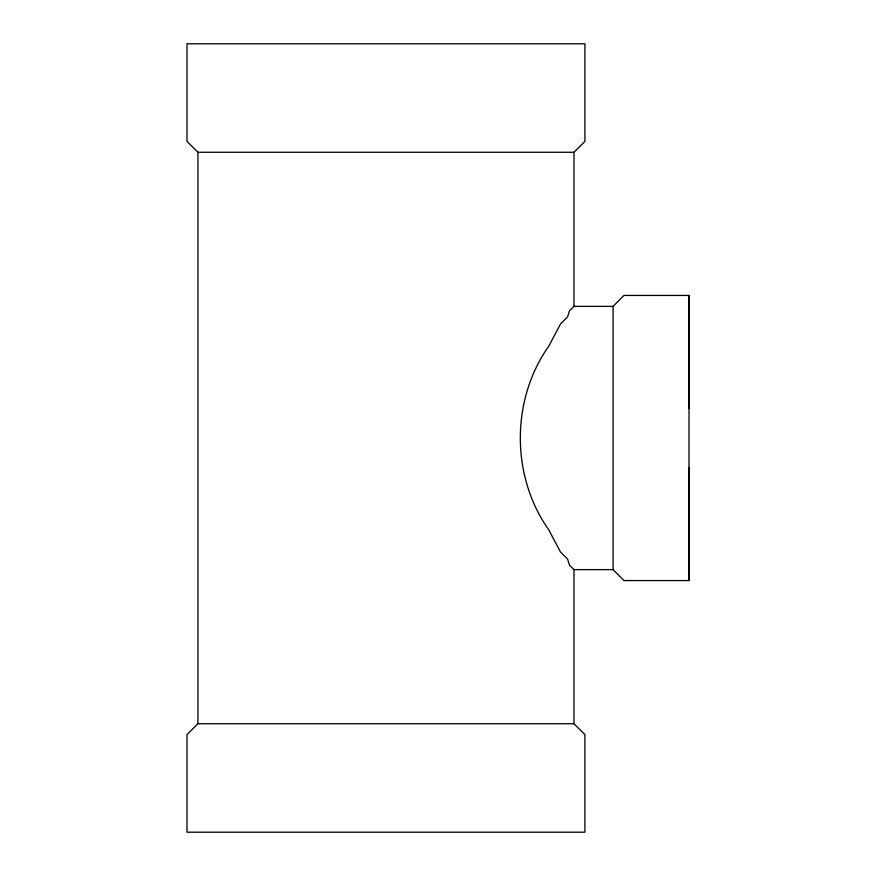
<?xml version="1.0" encoding="UTF-8"?>
<svg xmlns="http://www.w3.org/2000/svg" width="876" height="876" viewBox="0 0 876 876"><rect width="100%" height="100%" fill="white"/><g stroke="black" fill="none" stroke-linecap="round" stroke-linejoin="round"><path stroke-width="1.31" d="M689.007 580.558L689.007 295.442L623.931 295.442L613.09 306.381L613.09 403.935L613.09 569.619L623.931 580.558L689.007 580.558L689.007 467.477M689.007 408.523L689.007 295.442M613.09 306.381L573.977 306.381L569.488 310.87L567.571 316.915L560.465 324.021L548.792 346.162C510.85 399.544 510.85 476.456 548.792 529.838L560.465 551.979L567.571 559.085L569.488 565.13L573.977 569.619L573.977 723.74L584.916 734.592L584.916 832.2L186.993 832.2L186.993 734.592L197.932 723.74L573.977 723.74M573.977 152.26L584.916 141.408L584.916 43.8L186.993 43.8L186.993 141.408L197.932 152.26L573.977 152.26L573.977 306.381M573.977 569.619L613.09 569.619M197.932 152.26L197.932 723.74"/></g></svg>
